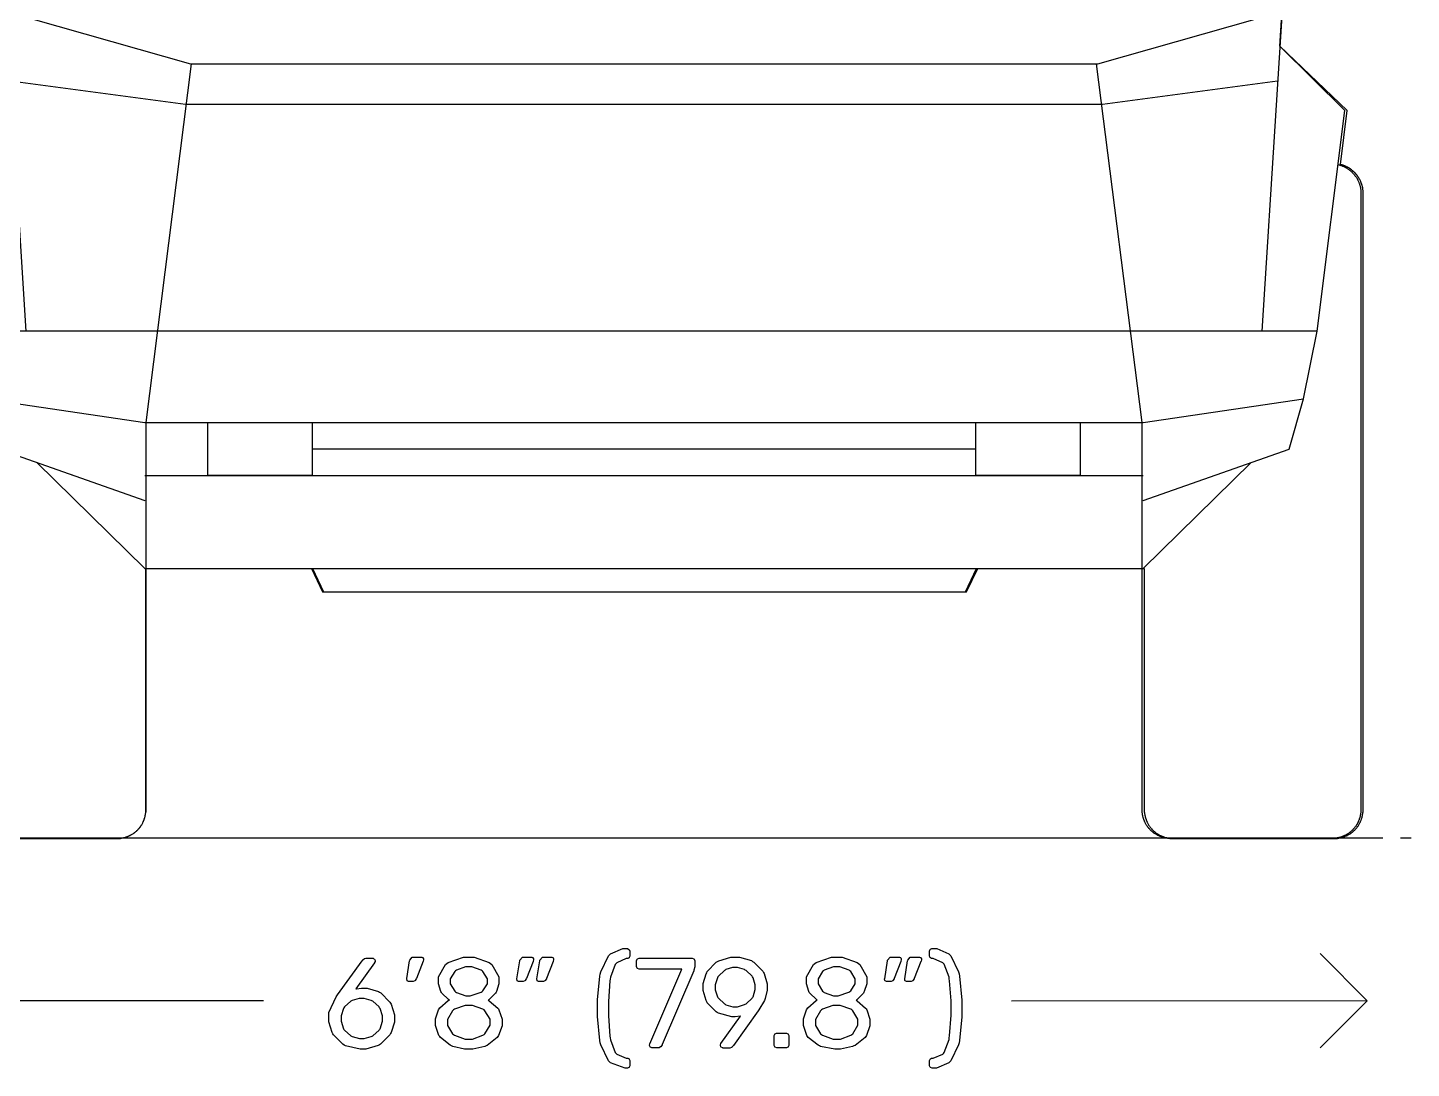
# Model space of a CAD drawing. Header units: millimetres. Extents: x 1207 to 16421, y -1609 to 10563.
# Drawn here: x 11391.6 to 11832.2, y 3157.5 to 3488.8 of the extents above; entities that cross this region are included whole.
import ezdxf

# ---------------------------------------------------------------- set-up
doc = ezdxf.new("R2010")
doc.units = ezdxf.units.MM
doc.layers.add('blueprint import', color=6, linetype='Continuous')

msp = doc.modelspace()

# ---------------------------------------------------------------- linework, layer by layer
at = {"layer": 'blueprint import'}
for points in [[(11391.152, 3392.196), (11382.045, 3536.248), (11439.443, 3659.891), (11455.656, 3659.891), (11453.805, 3654.259), (11721.927, 3654.259), (11720.063, 3659.891), (11736.268, 3659.891), (11793.663, 3536.248), (11784.541, 3392.196)], [(11439.443, 3659.891), (11384.71, 3494.004), (11443.402, 3477.309), (11732.306, 3477.309), (11791, 3494.004), (11736.268, 3659.891)], [(11376.93, 3230.668), (11394.395, 3230.668), (11411.846, 3230.668), (11419.776, 3230.668), (11419.776, 3230.668), (11419.821, 3230.668), (11419.989, 3230.668), (11419.989, 3230.668), (11420.036, 3230.668), (11420.186, 3230.668), (11420.186, 3230.668), (11420.293, 3230.668), (11420.293, 3230.668), (11420.412, 3230.668), (11420.412, 3230.668), (11420.532, 3230.668), (11420.532, 3230.668), (11420.636, 3230.668), (11420.636, 3230.668), (11420.753, 3230.668), (11420.86, 3230.681), (11421.094, 3230.728), (11421.201, 3230.752), (11421.318, 3230.774), (11421.424, 3230.798), (11421.661, 3230.846), (11421.661, 3230.846), (11421.767, 3230.87), (11421.767, 3230.87), (11421.885, 3230.891), (11421.991, 3230.915), (11422.226, 3230.963), (11422.332, 3230.976), (11422.332, 3230.976), (11422.449, 3231), (11422.449, 3231), (11422.449, 3231), (11422.556, 3231.022), (11422.556, 3231.022), (11422.675, 3231.046), (11422.793, 3231.093), (11422.793, 3231.093), (11422.899, 3231.139), (11422.899, 3231.139), (11423.016, 3231.187), (11423.123, 3231.235), (11423.24, 3231.269), (11423.357, 3231.317), (11423.464, 3231.365), (11423.581, 3231.41), (11423.685, 3231.458), (11423.807, 3231.506), (11423.924, 3231.541), (11424.031, 3231.589), (11424.148, 3231.636), (11424.254, 3231.682), (11424.278, 3231.695), (11424.465, 3231.799), (11424.465, 3231.799), (11424.489, 3231.823), (11424.667, 3231.906), (11424.667, 3231.906), (11424.687, 3231.93), (11424.865, 3232.023), (11424.865, 3232.023), (11424.891, 3232.047), (11425.077, 3232.153), (11425.077, 3232.153), (11425.088, 3232.177), (11425.279, 3232.294), (11425.279, 3232.294), (11425.29, 3232.318), (11425.477, 3232.425), (11425.477, 3232.425), (11425.503, 3232.449), (11425.655, 3232.566), (11425.655, 3232.566), (11425.679, 3232.59), (11425.842, 3232.72), (11425.842, 3232.72), (11425.855, 3232.744), (11426.02, 3232.885), (11426.02, 3232.885), (11426.044, 3232.907), (11426.209, 3233.037), (11426.209, 3233.037), (11426.22, 3233.061), (11426.385, 3233.202), (11426.385, 3233.202), (11426.411, 3233.226), (11426.563, 3233.357), (11426.563, 3233.357), (11426.585, 3233.38), (11426.726, 3233.53), (11426.726, 3233.53), (11426.739, 3233.556), (11426.88, 3233.721), (11426.88, 3233.721), (11426.904, 3233.745), (11427.047, 3233.899), (11427.047, 3233.899), (11427.058, 3233.921), (11427.199, 3234.073), (11427.199, 3234.073), (11427.21, 3234.099), (11427.351, 3234.264), (11427.351, 3234.264), (11427.362, 3234.286), (11427.493, 3234.438), (11427.493, 3234.438), (11427.506, 3234.464), (11427.623, 3234.64), (11427.623, 3234.64), (11427.634, 3234.662), (11427.764, 3234.853), (11427.764, 3234.853), (11427.777, 3234.877), (11427.905, 3235.051), (11427.905, 3235.051), (11427.918, 3235.077), (11428.012, 3235.253), (11428.012, 3235.253), (11428.025, 3235.287), (11428.129, 3235.465), (11428.129, 3235.465), (11428.142, 3235.5), (11428.235, 3235.663), (11428.235, 3235.663), (11428.283, 3235.772), (11428.377, 3236.008), (11428.424, 3236.113), (11428.47, 3236.23), (11428.507, 3236.336), (11428.555, 3236.454), (11428.555, 3236.454), (11428.6, 3236.571), (11428.6, 3236.571), (11428.648, 3236.677), (11428.696, 3236.795), (11428.741, 3236.903), (11428.778, 3237.021), (11428.826, 3237.138), (11428.826, 3237.138), (11428.872, 3237.244), (11428.872, 3237.244), (11428.896, 3237.362), (11428.896, 3237.362), (11428.92, 3237.468), (11428.92, 3237.468), (11428.965, 3237.703), (11428.989, 3237.809), (11429.013, 3237.926), (11429.037, 3238.035), (11429.05, 3238.152), (11429.074, 3238.269), (11429.095, 3238.376), (11429.119, 3238.493), (11429.143, 3238.6), (11429.191, 3238.834), (11429.213, 3238.941), (11429.237, 3239.058), (11429.261, 3239.166), (11429.261, 3239.848), (11429.261, 3239.907), (11429.261, 3240.05), (11429.261, 3240.05), (11429.261, 3240.887), (11429.261, 3243.384), (11429.261, 3252.068), (11429.261, 3264.345), (11429.261, 3278.402), (11429.261, 3292.45), (11429.261, 3304.704), (11429.261, 3313.377), (11429.261, 3316.652), (11429.261, 3316.652), (11482.286, 3316.652), (11485.846, 3309.217), (11690.545, 3309.217), (11694.094, 3316.652), (11747.13, 3316.652), (11747.13, 3240.144), (11747.13, 3240.096), (11747.13, 3239.942), (11747.13, 3239.942), (11747.13, 3239.896), (11747.13, 3239.731), (11747.13, 3239.731), (11747.13, 3239.166), (11747.154, 3239.058), (11747.177, 3238.941), (11747.191, 3238.834), (11747.236, 3238.6), (11747.26, 3238.493), (11747.284, 3238.376), (11747.284, 3238.376), (11747.308, 3238.269), (11747.308, 3238.269), (11747.353, 3238.035), (11747.377, 3237.926), (11747.401, 3237.809), (11747.425, 3237.703), (11747.471, 3237.468), (11747.484, 3237.362), (11747.508, 3237.244), (11747.555, 3237.138), (11747.555, 3237.138), (11747.601, 3237.021), (11747.601, 3237.021), (11747.649, 3236.903), (11747.697, 3236.795), (11747.742, 3236.677), (11747.779, 3236.571), (11747.827, 3236.454), (11747.827, 3236.454), (11747.873, 3236.336), (11747.873, 3236.336), (11747.92, 3236.23), (11747.966, 3236.113), (11748.014, 3236.008), (11748.051, 3235.889), (11748.051, 3235.889), (11748.096, 3235.772), (11748.096, 3235.772), (11748.144, 3235.663), (11748.155, 3235.644), (11748.261, 3235.465), (11748.261, 3235.465), (11748.274, 3235.442), (11748.368, 3235.253), (11748.368, 3235.253), (11748.379, 3235.229), (11748.485, 3235.051), (11748.485, 3235.051), (11748.496, 3235.031), (11748.615, 3234.853), (11748.615, 3234.853), (11748.626, 3234.829), (11748.756, 3234.64), (11748.756, 3234.64), (11748.767, 3234.629), (11748.887, 3234.438), (11748.887, 3234.438), (11748.898, 3234.427), (11749.028, 3234.264), (11749.028, 3234.264), (11749.039, 3234.24), (11749.182, 3234.073), (11749.182, 3234.073), (11749.193, 3234.062), (11749.345, 3233.899), (11749.345, 3233.899), (11749.356, 3233.876), (11749.499, 3233.721), (11749.499, 3233.721), (11749.523, 3233.697), (11749.664, 3233.53), (11749.664, 3233.53), (11749.675, 3233.522), (11749.819, 3233.357), (11749.819, 3233.357), (11749.842, 3233.333), (11750.005, 3233.202), (11750.005, 3233.202), (11750.016, 3233.178), (11750.183, 3233.037), (11750.183, 3233.037), (11750.207, 3233.016), (11750.357, 3232.885), (11750.357, 3232.885), (11750.381, 3232.874), (11750.548, 3232.72), (11750.548, 3232.72), (11750.559, 3232.707), (11750.726, 3232.566), (11750.726, 3232.566), (11750.748, 3232.553), (11750.9, 3232.425), (11750.9, 3232.425), (11750.924, 3232.412), (11751.113, 3232.294), (11751.113, 3232.294), (11751.124, 3232.281), (11751.315, 3232.153), (11751.315, 3232.153), (11751.339, 3232.142), (11751.513, 3232.023), (11751.513, 3232.023), (11751.537, 3232.014), (11751.715, 3231.906), (11751.715, 3231.906), (11751.736, 3231.893), (11751.927, 3231.799), (11751.927, 3231.799), (11751.951, 3231.788), (11752.125, 3231.682), (11752.125, 3231.682), (11752.242, 3231.636), (11752.351, 3231.589), (11752.47, 3231.541), (11752.575, 3231.506), (11752.811, 3231.41), (11752.916, 3231.365), (11753.033, 3231.317), (11753.139, 3231.269), (11753.257, 3231.235), (11753.374, 3231.187), (11753.483, 3231.139), (11753.6, 3231.093), (11753.6, 3231.093), (11753.706, 3231.046), (11753.706, 3231.046), (11753.941, 3231), (11754.047, 3230.976), (11754.165, 3230.963), (11754.271, 3230.939), (11754.506, 3230.891), (11754.506, 3230.891), (11754.614, 3230.87), (11754.614, 3230.87), (11754.731, 3230.846), (11754.838, 3230.822), (11755.072, 3230.774), (11755.179, 3230.752), (11755.296, 3230.728), (11755.403, 3230.705), (11755.52, 3230.681), (11755.637, 3230.668), (11756.087, 3230.668), (11756.087, 3230.668), (11756.204, 3230.668), (11756.204, 3230.668), (11756.31, 3230.668), (11756.358, 3230.668), (11756.521, 3230.668), (11756.521, 3230.668), (11758.515, 3230.668), (11764.499, 3230.668), (11781.974, 3230.668), (11799.425, 3230.668), (11807.355, 3230.668), (11807.355, 3230.668), (11807.405, 3230.668), (11807.555, 3230.668), (11807.555, 3230.668), (11807.602, 3230.668), (11807.757, 3230.668), (11807.757, 3230.668), (11807.874, 3230.668), (11807.874, 3230.668), (11807.991, 3230.668), (11807.991, 3230.668), (11808.321, 3230.668), (11808.439, 3230.681), (11808.556, 3230.705), (11808.556, 3230.705), (11808.665, 3230.728), (11808.665, 3230.728), (11808.782, 3230.752), (11808.888, 3230.774), (11809.123, 3230.822), (11809.229, 3230.846), (11809.347, 3230.87), (11809.347, 3230.87), (11809.453, 3230.891), (11809.453, 3230.891), (11809.688, 3230.939), (11809.796, 3230.963), (11809.913, 3230.976), (11810.02, 3231), (11810.254, 3231.046), (11810.361, 3231.093), (11810.361, 3231.093), (11810.478, 3231.139), (11810.478, 3231.139), (11810.585, 3231.187), (11810.702, 3231.235), (11810.819, 3231.269), (11810.928, 3231.317), (11811.045, 3231.365), (11811.151, 3231.41), (11811.386, 3231.506), (11811.492, 3231.541), (11811.61, 3231.589), (11811.714, 3231.636), (11811.714, 3231.636), (11811.833, 3231.682), (11811.833, 3231.682), (11811.857, 3231.695), (11812.035, 3231.799), (11812.035, 3231.799), (11812.059, 3231.823), (11812.233, 3231.906), (11812.233, 3231.906), (11812.257, 3231.93), (11812.444, 3232.023), (11812.444, 3232.023), (11812.457, 3232.047), (11812.648, 3232.153), (11812.648, 3232.153), (11812.672, 3232.177), (11812.845, 3232.294), (11812.845, 3232.294), (11812.869, 3232.318), (11813.061, 3232.425), (11813.061, 3232.425), (11813.069, 3232.449), (11813.234, 3232.566), (11813.234, 3232.566), (11813.258, 3232.59), (11813.412, 3232.72), (11813.412, 3232.72), (11813.436, 3232.744), (11813.599, 3232.885), (11813.599, 3232.885), (11813.612, 3232.907), (11813.777, 3233.037), (11813.777, 3233.037), (11813.801, 3233.061), (11813.953, 3233.202), (11813.953, 3233.202), (11813.977, 3233.226), (11814.142, 3233.357), (11814.142, 3233.357), (11814.155, 3233.38), (11814.296, 3233.53), (11814.296, 3233.53), (11814.32, 3233.556), (11814.459, 3233.721), (11814.459, 3233.721), (11814.472, 3233.745), (11814.613, 3233.899), (11814.613, 3233.899), (11814.626, 3233.921), (11814.779, 3234.073), (11814.779, 3234.073), (11814.792, 3234.099), (11814.933, 3234.264), (11814.933, 3234.264), (11814.946, 3234.286), (11815.063, 3234.438), (11815.063, 3234.438), (11815.076, 3234.464), (11815.204, 3234.64), (11815.204, 3234.64), (11815.213, 3234.662), (11815.343, 3234.853), (11815.343, 3234.853), (11815.356, 3234.877), (11815.474, 3235.051), (11815.474, 3235.051), (11815.484, 3235.077), (11815.591, 3235.253), (11815.591, 3235.253), (11815.604, 3235.287), (11815.699, 3235.465), (11815.699, 3235.465), (11815.708, 3235.5), (11815.817, 3235.663), (11815.817, 3235.663), (11815.862, 3235.772), (11815.91, 3235.889), (11815.947, 3236.008), (11815.993, 3236.113), (11816.04, 3236.23), (11816.086, 3236.336), (11816.182, 3236.571), (11816.216, 3236.677), (11816.264, 3236.795), (11816.312, 3236.903), (11816.405, 3237.138), (11816.405, 3237.138), (11816.453, 3237.244), (11816.453, 3237.244), (11816.475, 3237.362), (11816.488, 3237.468), (11816.488, 3237.468), (11816.512, 3237.585), (11816.512, 3237.585), (11816.536, 3237.703), (11816.559, 3237.809), (11816.583, 3237.926), (11816.605, 3238.035), (11816.653, 3238.269), (11816.677, 3238.376), (11816.677, 3238.376), (11816.701, 3238.493), (11816.701, 3238.493), (11816.722, 3238.6), (11816.746, 3238.717), (11816.759, 3238.834), (11816.783, 3238.941), (11816.807, 3239.058), (11816.831, 3239.166), (11816.831, 3239.848), (11816.831, 3239.907), (11816.831, 3240.05), (11816.831, 3240.05), (11816.831, 3242.17), (11816.831, 3248.521), (11816.831, 3270.755), (11816.831, 3302.182), (11816.831, 3338.206), (11816.831, 3374.214), (11816.831, 3405.616), (11816.831, 3427.83), (11816.831, 3436.255), (11816.831, 3436.255), (11816.831, 3436.301), (11816.831, 3436.431), (11816.831, 3436.431), (11816.831, 3436.479), (11816.831, 3436.609), (11816.831, 3436.609), (11816.831, 3436.655), (11816.831, 3436.796), (11816.831, 3436.796), (11816.831, 3436.844), (11816.807, 3436.974), (11816.807, 3436.974), (11816.807, 3437.02), (11816.783, 3437.148), (11816.783, 3437.148), (11816.783, 3437.198), (11816.759, 3437.339), (11816.759, 3437.339), (11816.746, 3437.363), (11816.746, 3437.517), (11816.746, 3437.517), (11816.733, 3437.539), (11816.722, 3437.691), (11816.722, 3437.691), (11816.714, 3437.717), (11816.701, 3437.882), (11816.701, 3437.882), (11816.69, 3437.904), (11816.653, 3438.056), (11816.653, 3438.056), (11816.64, 3438.082), (11816.605, 3438.247), (11816.605, 3438.247), (11816.592, 3438.271), (11816.559, 3438.423), (11816.559, 3438.423), (11816.546, 3438.447), (11816.512, 3438.599), (11816.512, 3438.599), (11816.499, 3438.625), (11816.475, 3438.788), (11816.475, 3438.788), (11816.462, 3438.811), (11816.405, 3438.966), (11816.405, 3438.966), (11816.392, 3438.99), (11816.336, 3439.142), (11816.336, 3439.142), (11816.325, 3439.163), (11816.264, 3439.331), (11816.264, 3439.331), (11816.251, 3439.354), (11816.195, 3439.506), (11816.195, 3439.506), (11816.182, 3439.533), (11816.134, 3439.682), (11816.134, 3439.682), (11816.123, 3439.706), (11816.064, 3439.873), (11816.064, 3439.873), (11816.053, 3439.897), (11815.969, 3440.047), (11815.969, 3440.047), (11815.958, 3440.071), (11815.886, 3440.238), (11815.886, 3440.238), (11815.875, 3440.262), (11815.793, 3440.412), (11815.793, 3440.412), (11815.782, 3440.436), (11815.699, 3440.59), (11815.699, 3440.59), (11815.689, 3440.614), (11815.615, 3440.781), (11815.615, 3440.781), (11815.604, 3440.801), (11815.497, 3440.955), (11815.497, 3440.955), (11815.484, 3440.979), (11815.38, 3441.109), (11815.38, 3441.109), (11815.367, 3441.133), (11815.274, 3441.274), (11815.274, 3441.274), (11815.263, 3441.296), (11815.156, 3441.426), (11815.156, 3441.426), (11815.133, 3441.45), (11815.05, 3441.591), (11815.05, 3441.591), (11815.026, 3441.615), (11814.933, 3441.746), (11814.933, 3441.746), (11814.909, 3441.77), (11814.815, 3441.911), (11814.815, 3441.911), (11814.792, 3441.932), (11814.685, 3442.063), (11814.685, 3442.063), (11814.661, 3442.087), (11814.544, 3442.217), (11814.544, 3442.217), (11814.52, 3442.241), (11814.414, 3442.382), (11814.414, 3442.382), (11814.39, 3442.406), (11814.272, 3442.536), (11814.272, 3442.536), (11814.249, 3442.558), (11814.142, 3442.675), (11814.142, 3442.675), (11814.118, 3442.699), (11814.001, 3442.806), (11814.001, 3442.806), (11813.977, 3442.829), (11813.871, 3442.947), (11813.871, 3442.947), (11813.847, 3442.971), (11813.706, 3443.077), (11813.706, 3443.077), (11813.684, 3443.101), (11813.556, 3443.218), (11813.556, 3443.218), (11813.53, 3443.242), (11813.388, 3443.349), (11813.388, 3443.349), (11813.365, 3443.372), (11813.234, 3443.49), (11813.234, 3443.49), (11813.21, 3443.514), (11813.082, 3443.607), (11813.082, 3443.607), (11813.061, 3443.631), (11812.917, 3443.713), (11812.917, 3443.713), (11812.893, 3443.737), (11812.765, 3443.831), (11812.765, 3443.831), (11812.741, 3443.842), (11812.598, 3443.935), (11812.598, 3443.935), (11812.574, 3443.948), (11812.444, 3444.057), (11812.444, 3444.057), (11812.424, 3444.065), (11812.281, 3444.174), (11812.281, 3444.174), (11812.257, 3444.183), (11812.103, 3444.256), (11812.103, 3444.256), (11812.079, 3444.267), (11811.929, 3444.35), (11811.929, 3444.35), (11811.905, 3444.361), (11811.738, 3444.443), (11811.738, 3444.443), (11811.714, 3444.454), (11811.56, 3444.528), (11811.56, 3444.528), (11811.54, 3444.539), (11811.386, 3444.621), (11811.386, 3444.621), (11811.362, 3444.632), (11811.195, 3444.715), (11811.195, 3444.715), (11811.175, 3444.726), (11811.021, 3444.773), (11811.021, 3444.773), (11810.997, 3444.786), (11810.83, 3444.843), (11810.83, 3444.843), (11810.806, 3444.856), (11810.656, 3444.917), (11810.656, 3444.917), (11810.632, 3444.928), (11810.478, 3444.986), (11810.478, 3444.986), (11810.454, 3444.997), (11810.291, 3445.045), (11810.291, 3445.045), (11810.267, 3445.058), (11810.113, 3445.114), (11810.113, 3445.114), (11810.089, 3445.127), (11809.935, 3445.164), (11809.935, 3445.164), (11809.913, 3445.175), (11809.748, 3445.21), (11809.748, 3445.21), (11809.724, 3445.221), (11809.57, 3445.258), (11809.57, 3445.258), (11811.738, 3462.472), (11790.294, 3482.988), (11790.294, 3482.988), (11793.663, 3536.224)], [(11802.171, 3392.196), (11811.045, 3462.448), (11790.294, 3482.988)], [(11376.954, 3230.668), (11394.416, 3230.668), (11411.868, 3230.668), (11419.798, 3230.668), (11419.798, 3230.668), (11419.845, 3230.668), (11419.999, 3230.668), (11419.999, 3230.668), (11420.045, 3230.668), (11420.21, 3230.668), (11420.21, 3230.668), (11420.317, 3230.668), (11420.317, 3230.668), (11420.434, 3230.668), (11420.434, 3230.668), (11420.551, 3230.668), (11420.551, 3230.668), (11420.66, 3230.668), (11420.66, 3230.668), (11420.779, 3230.668), (11420.883, 3230.681), (11421.118, 3230.728), (11421.224, 3230.752), (11421.342, 3230.774), (11421.448, 3230.798), (11421.683, 3230.846), (11421.683, 3230.846), (11421.791, 3230.87), (11421.791, 3230.87), (11421.909, 3230.891), (11422.015, 3230.915), (11422.25, 3230.963), (11422.356, 3230.976), (11422.356, 3230.976), (11422.473, 3231), (11422.473, 3231), (11422.473, 3231), (11422.58, 3231.022), (11422.58, 3231.022), (11422.697, 3231.046), (11422.814, 3231.093), (11422.814, 3231.093), (11422.923, 3231.139), (11422.923, 3231.139), (11423.04, 3231.187), (11423.147, 3231.235), (11423.264, 3231.269), (11423.381, 3231.317), (11423.488, 3231.365), (11423.605, 3231.41), (11423.711, 3231.458), (11423.829, 3231.506), (11423.946, 3231.541), (11424.054, 3231.589), (11424.172, 3231.636), (11424.278, 3231.682), (11424.302, 3231.695), (11424.489, 3231.799), (11424.489, 3231.799), (11424.513, 3231.823), (11424.687, 3231.906), (11424.687, 3231.906), (11424.713, 3231.93), (11424.891, 3232.023), (11424.891, 3232.023), (11424.915, 3232.047), (11425.088, 3232.153), (11425.088, 3232.153), (11425.112, 3232.177), (11425.303, 3232.294), (11425.303, 3232.294), (11425.314, 3232.318), (11425.503, 3232.425), (11425.503, 3232.425), (11425.527, 3232.449), (11425.679, 3232.566), (11425.679, 3232.566), (11425.701, 3232.59), (11425.868, 3232.72), (11425.868, 3232.72), (11425.879, 3232.744), (11426.044, 3232.885), (11426.044, 3232.885), (11426.07, 3232.907), (11426.22, 3233.037), (11426.22, 3233.037), (11426.244, 3233.061), (11426.411, 3233.202), (11426.411, 3233.202), (11426.422, 3233.226), (11426.585, 3233.357), (11426.585, 3233.357), (11426.609, 3233.38), (11426.752, 3233.53), (11426.752, 3233.53), (11426.763, 3233.556), (11426.904, 3233.721), (11426.904, 3233.721), (11426.928, 3233.745), (11427.058, 3233.899), (11427.058, 3233.899), (11427.071, 3233.921), (11427.221, 3234.073), (11427.221, 3234.073), (11427.234, 3234.099), (11427.375, 3234.264), (11427.375, 3234.264), (11427.388, 3234.286), (11427.517, 3234.438), (11427.517, 3234.438), (11427.53, 3234.464), (11427.647, 3234.64), (11427.647, 3234.64), (11427.66, 3234.662), (11427.788, 3234.853), (11427.788, 3234.853), (11427.801, 3234.877), (11427.918, 3235.051), (11427.918, 3235.051), (11427.931, 3235.077), (11428.036, 3235.253), (11428.036, 3235.253), (11428.049, 3235.287), (11428.153, 3235.465), (11428.153, 3235.465), (11428.153, 3235.5), (11428.259, 3235.663), (11428.259, 3235.663), (11428.307, 3235.772), (11428.4, 3236.008), (11428.448, 3236.113), (11428.483, 3236.23), (11428.531, 3236.336), (11428.579, 3236.454), (11428.579, 3236.454), (11428.624, 3236.571), (11428.624, 3236.571), (11428.672, 3236.677), (11428.718, 3236.795), (11428.755, 3236.903), (11428.848, 3237.138), (11428.848, 3237.138), (11428.896, 3237.244), (11428.896, 3237.244), (11428.92, 3237.362), (11428.92, 3237.362), (11428.943, 3237.468), (11428.943, 3237.468), (11428.989, 3237.703), (11429.013, 3237.809), (11429.037, 3237.926), (11429.05, 3238.035), (11429.095, 3238.269), (11429.119, 3238.376), (11429.143, 3238.493), (11429.167, 3238.6), (11429.213, 3238.834), (11429.237, 3238.941), (11429.261, 3239.058), (11429.284, 3239.166), (11429.284, 3239.848), (11429.284, 3239.907), (11429.284, 3240.05), (11429.284, 3240.05), (11429.284, 3241.121), (11429.284, 3244.316), (11429.284, 3255.449), (11429.284, 3271.194), (11429.284, 3289.22), (11429.284, 3307.239), (11429.284, 3322.957), (11429.284, 3334.079), (11429.284, 3338.286), (11429.284, 3338.286), (11429.284, 3363.15), (11443.756, 3477.333)], [(11808.864, 3445.234), (11808.888, 3445.234), (11809.051, 3445.188), (11809.051, 3445.188), (11809.062, 3445.188), (11809.229, 3445.14), (11809.229, 3445.14), (11809.253, 3445.14), (11809.407, 3445.09), (11809.407, 3445.09), (11809.429, 3445.09), (11809.594, 3445.034), (11809.594, 3445.034), (11809.618, 3445.034), (11809.772, 3444.962), (11809.772, 3444.962), (11809.796, 3444.962), (11809.959, 3444.893), (11809.959, 3444.893), (11809.972, 3444.893), (11810.137, 3444.819), (11810.137, 3444.819), (11810.161, 3444.81), (11810.311, 3444.762), (11810.311, 3444.762), (11810.337, 3444.749), (11810.502, 3444.691), (11810.502, 3444.691), (11810.515, 3444.68), (11810.68, 3444.597), (11810.68, 3444.597), (11810.702, 3444.584), (11810.854, 3444.504), (11810.854, 3444.504), (11810.88, 3444.504), (11811.045, 3444.421), (11811.045, 3444.421), (11811.058, 3444.408), (11811.221, 3444.326), (11811.221, 3444.326), (11811.245, 3444.313), (11811.399, 3444.233), (11811.399, 3444.233), (11811.423, 3444.233), (11811.586, 3444.15), (11811.586, 3444.15), (11811.597, 3444.137), (11811.738, 3444.033), (11811.738, 3444.033), (11811.764, 3444.02), (11811.905, 3443.915), (11811.905, 3443.915), (11811.916, 3443.915), (11812.059, 3443.807), (11812.059, 3443.807), (11812.079, 3443.796), (11812.222, 3443.69), (11812.222, 3443.69), (11812.233, 3443.679), (11812.376, 3443.583), (11812.376, 3443.583), (11812.4, 3443.57), (11812.528, 3443.466), (11812.528, 3443.466), (11812.541, 3443.453), (11812.691, 3443.336), (11812.691, 3443.336), (11812.704, 3443.323), (11812.845, 3443.194), (11812.845, 3443.194), (11812.859, 3443.181), (11813.013, 3443.064), (11813.013, 3443.064), (11813.024, 3443.051), (11813.165, 3442.925), (11813.165, 3442.925), (11813.178, 3442.914), (11813.308, 3442.784), (11813.308, 3442.784), (11813.319, 3442.771), (11813.436, 3442.654), (11813.436, 3442.654), (11813.447, 3442.643), (11813.575, 3442.512), (11813.575, 3442.512), (11813.588, 3442.499), (11813.706, 3442.358), (11813.706, 3442.358), (11813.719, 3442.345), (11813.847, 3442.204), (11813.847, 3442.204), (11813.86, 3442.193), (11813.977, 3442.041), (11813.977, 3442.041), (11813.99, 3442.03), (11814.118, 3441.887), (11814.118, 3441.887), (11814.131, 3441.876), (11814.225, 3441.722), (11814.225, 3441.722), (11814.236, 3441.709), (11814.342, 3441.568), (11814.342, 3441.568), (11814.355, 3441.544), (11814.459, 3441.405), (11814.459, 3441.405), (11814.472, 3441.394), (11814.568, 3441.25), (11814.568, 3441.25), (11814.577, 3441.227), (11814.685, 3441.085), (11814.685, 3441.085), (11814.698, 3441.072), (11814.792, 3440.931), (11814.792, 3440.931), (11814.805, 3440.91), (11814.909, 3440.755), (11814.909, 3440.755), (11814.922, 3440.731), (11815.002, 3440.566), (11815.002, 3440.566), (11815.015, 3440.553), (11815.085, 3440.39), (11815.085, 3440.39), (11815.096, 3440.367), (11815.18, 3440.214), (11815.18, 3440.214), (11815.193, 3440.188), (11815.274, 3440.026), (11815.274, 3440.026), (11815.287, 3440.015), (11815.356, 3439.847), (11815.356, 3439.847), (11815.367, 3439.824), (11815.428, 3439.672), (11815.428, 3439.672), (11815.441, 3439.65), (11815.497, 3439.483), (11815.497, 3439.483), (11815.51, 3439.459), (11815.569, 3439.304), (11815.569, 3439.304), (11815.569, 3439.281), (11815.628, 3439.118), (11815.628, 3439.118), (11815.628, 3439.107), (11815.699, 3438.94), (11815.699, 3438.94), (11815.699, 3438.916), (11815.769, 3438.766), (11815.769, 3438.766), (11815.769, 3438.742), (11815.817, 3438.575), (11815.817, 3438.575), (11815.817, 3438.564), (11815.862, 3438.401), (11815.862, 3438.401), (11815.862, 3438.377), (11815.91, 3438.223), (11815.91, 3438.223), (11815.91, 3438.199), (11815.947, 3438.032), (11815.947, 3438.032), (11815.947, 3438.023), (11815.993, 3437.858), (11815.993, 3437.858), (11815.993, 3437.834), (11816.016, 3437.68), (11816.016, 3437.68), (11816.016, 3437.656), (11816.04, 3437.493), (11816.04, 3437.493), (11816.04, 3437.48), (11816.064, 3437.315), (11816.064, 3437.315), (11816.064, 3437.269), (11816.086, 3437.128), (11816.086, 3437.128), (11816.086, 3437.091), (11816.11, 3436.95), (11816.11, 3436.95), (11816.11, 3436.913), (11816.134, 3436.772), (11816.134, 3436.772), (11816.134, 3436.726), (11816.134, 3436.585), (11816.134, 3436.585), (11816.134, 3436.548), (11816.134, 3436.407), (11816.134, 3436.407), (11816.134, 3436.372), (11816.134, 3436.231), (11816.134, 3436.231), (11816.134, 3240.144), (11816.134, 3240.096), (11816.134, 3239.942), (11816.134, 3239.942), (11816.134, 3239.896), (11816.134, 3239.731), (11816.134, 3239.731), (11816.134, 3239.166), (11816.11, 3239.058), (11816.086, 3238.941), (11816.064, 3238.834), (11816.016, 3238.6), (11815.993, 3238.493), (11815.969, 3238.376), (11815.947, 3238.269), (11815.923, 3238.152), (11815.91, 3238.035), (11815.886, 3237.926), (11815.862, 3237.809), (11815.838, 3237.703), (11815.793, 3237.468), (11815.769, 3237.362), (11815.745, 3237.244), (11815.699, 3237.138), (11815.652, 3237.021), (11815.615, 3236.903), (11815.569, 3236.795), (11815.521, 3236.677), (11815.474, 3236.571), (11815.38, 3236.336), (11815.343, 3236.23), (11815.298, 3236.113), (11815.25, 3236.008), (11815.204, 3235.889), (11815.204, 3235.889), (11815.156, 3235.772), (11815.156, 3235.772), (11815.109, 3235.663), (11815.096, 3235.644), (11815.002, 3235.465), (11815.002, 3235.465), (11814.978, 3235.442), (11814.885, 3235.253), (11814.885, 3235.253), (11814.861, 3235.229), (11814.779, 3235.051), (11814.779, 3235.051), (11814.755, 3235.031), (11814.637, 3234.853), (11814.637, 3234.853), (11814.613, 3234.829), (11814.496, 3234.64), (11814.496, 3234.64), (11814.472, 3234.629), (11814.366, 3234.438), (11814.366, 3234.438), (11814.342, 3234.427), (11814.225, 3234.264), (11814.225, 3234.264), (11814.201, 3234.24), (11814.073, 3234.073), (11814.073, 3234.073), (11814.049, 3234.062), (11813.921, 3233.899), (11813.921, 3233.899), (11813.897, 3233.876), (11813.753, 3233.721), (11813.753, 3233.721), (11813.729, 3233.697), (11813.599, 3233.53), (11813.599, 3233.53), (11813.575, 3233.522), (11813.436, 3233.357), (11813.436, 3233.357), (11813.412, 3233.333), (11813.258, 3233.202), (11813.258, 3233.202), (11813.234, 3233.178), (11813.082, 3233.037), (11813.082, 3233.037), (11813.061, 3233.016), (11812.893, 3232.885), (11812.893, 3232.885), (11812.869, 3232.874), (11812.715, 3232.72), (11812.715, 3232.72), (11812.691, 3232.707), (11812.528, 3232.566), (11812.528, 3232.566), (11812.504, 3232.553), (11812.35, 3232.425), (11812.35, 3232.425), (11812.326, 3232.412), (11812.153, 3232.294), (11812.153, 3232.294), (11812.129, 3232.281), (11811.951, 3232.153), (11811.951, 3232.153), (11811.929, 3232.142), (11811.738, 3232.023), (11811.738, 3232.023), (11811.714, 3232.014), (11811.54, 3231.906), (11811.54, 3231.906), (11811.503, 3231.893), (11811.338, 3231.799), (11811.338, 3231.799), (11811.303, 3231.788), (11811.128, 3231.682), (11811.128, 3231.682), (11811.021, 3231.636), (11810.904, 3231.589), (11810.797, 3231.541), (11810.68, 3231.506), (11810.558, 3231.458), (11810.454, 3231.41), (11810.337, 3231.365), (11810.23, 3231.317), (11810.113, 3231.269), (11809.996, 3231.235), (11809.89, 3231.187), (11809.772, 3231.139), (11809.666, 3231.093), (11809.666, 3231.093), (11809.549, 3231.046), (11809.549, 3231.046), (11809.429, 3231.022), (11809.323, 3231), (11809.205, 3230.976), (11809.099, 3230.963), (11809.099, 3230.963), (11808.982, 3230.939), (11808.982, 3230.939), (11808.864, 3230.915), (11808.758, 3230.891), (11808.641, 3230.87), (11808.534, 3230.846), (11808.297, 3230.798), (11808.191, 3230.774), (11808.074, 3230.752), (11807.967, 3230.728), (11807.733, 3230.681), (11807.626, 3230.668), (11806.942, 3230.668), (11806.886, 3230.668), (11806.742, 3230.668), (11806.742, 3230.668), (11804.74, 3230.668), (11798.741, 3230.668), (11781.277, 3230.668), (11763.827, 3230.668), (11755.909, 3230.668), (11755.909, 3230.668), (11755.852, 3230.668), (11755.698, 3230.668), (11755.698, 3230.668), (11755.637, 3230.668), (11755.498, 3230.668), (11755.498, 3230.668), (11755.39, 3230.668), (11755.39, 3230.668), (11755.272, 3230.668), (11755.272, 3230.668), (11755.155, 3230.668), (11755.155, 3230.668), (11755.049, 3230.668), (11755.049, 3230.668), (11754.931, 3230.668), (11754.825, 3230.681), (11754.59, 3230.728), (11754.484, 3230.752), (11754.367, 3230.774), (11754.258, 3230.798), (11754.023, 3230.846), (11753.917, 3230.87), (11753.8, 3230.891), (11753.693, 3230.915), (11753.459, 3230.963), (11753.354, 3230.976), (11753.235, 3231), (11753.235, 3231), (11753.126, 3231.022), (11753.126, 3231.022), (11753.009, 3231.046), (11752.892, 3231.093), (11752.892, 3231.093), (11752.785, 3231.139), (11752.785, 3231.139), (11752.668, 3231.187), (11752.564, 3231.235), (11752.444, 3231.269), (11752.327, 3231.317), (11752.223, 3231.365), (11752.106, 3231.41), (11751.997, 3231.458), (11751.878, 3231.506), (11751.76, 3231.541), (11751.656, 3231.589), (11751.537, 3231.636), (11751.432, 3231.682), (11751.395, 3231.695), (11751.222, 3231.799), (11751.222, 3231.799), (11751.185, 3231.823), (11751.017, 3231.906), (11751.017, 3231.906), (11750.994, 3231.93), (11750.82, 3232.023), (11750.82, 3232.023), (11750.796, 3232.047), (11750.605, 3232.153), (11750.605, 3232.153), (11750.583, 3232.177), (11750.407, 3232.294), (11750.407, 3232.294), (11750.381, 3232.318), (11750.207, 3232.425), (11750.207, 3232.425), (11750.183, 3232.449), (11750.016, 3232.566), (11750.016, 3232.566), (11749.992, 3232.59), (11749.842, 3232.72), (11749.842, 3232.72), (11749.819, 3232.744), (11749.664, 3232.885), (11749.664, 3232.885), (11749.64, 3232.907), (11749.473, 3233.037), (11749.473, 3233.037), (11749.454, 3233.061), (11749.299, 3233.202), (11749.299, 3233.202), (11749.276, 3233.226), (11749.121, 3233.357), (11749.121, 3233.357), (11749.097, 3233.38), (11748.958, 3233.53), (11748.958, 3233.53), (11748.935, 3233.556), (11748.804, 3233.721), (11748.804, 3233.721), (11748.78, 3233.745), (11748.639, 3233.899), (11748.639, 3233.899), (11748.615, 3233.921), (11748.485, 3234.073), (11748.485, 3234.073), (11748.463, 3234.099), (11748.322, 3234.264), (11748.322, 3234.264), (11748.298, 3234.286), (11748.192, 3234.438), (11748.192, 3234.438), (11748.168, 3234.464), (11748.051, 3234.64), (11748.051, 3234.64), (11748.027, 3234.662), (11747.92, 3234.853), (11747.92, 3234.853), (11747.896, 3234.877), (11747.779, 3235.051), (11747.779, 3235.051), (11747.755, 3235.077), (11747.673, 3235.253), (11747.673, 3235.253), (11747.649, 3235.287), (11747.555, 3235.465), (11747.555, 3235.465), (11747.545, 3235.5), (11747.449, 3235.663), (11747.449, 3235.663), (11747.401, 3235.772), (11747.308, 3236.008), (11747.26, 3236.113), (11747.212, 3236.23), (11747.177, 3236.336), (11747.13, 3236.454), (11747.13, 3236.454), (11747.082, 3236.571), (11747.082, 3236.571), (11747.036, 3236.677), (11746.989, 3236.795), (11746.943, 3236.903), (11746.906, 3237.021), (11746.858, 3237.138), (11746.858, 3237.138), (11746.813, 3237.244), (11746.813, 3237.244), (11746.789, 3237.362), (11746.765, 3237.468), (11746.717, 3237.703), (11746.695, 3237.809), (11746.671, 3237.926), (11746.648, 3238.035), (11746.624, 3238.152), (11746.611, 3238.269), (11746.587, 3238.376), (11746.567, 3238.493), (11746.541, 3238.6), (11746.493, 3238.834), (11746.469, 3238.941), (11746.448, 3239.058), (11746.424, 3239.166), (11746.424, 3239.284), (11746.424, 3239.284), (11746.424, 3239.401), (11746.424, 3239.401), (11746.424, 3239.848), (11746.424, 3239.907), (11746.424, 3240.05), (11746.424, 3240.05), (11746.424, 3241.121), (11746.424, 3244.316), (11746.424, 3255.449), (11746.424, 3271.194), (11746.424, 3289.22), (11746.424, 3307.239), (11746.424, 3322.957), (11746.424, 3334.079), (11746.424, 3338.286), (11746.424, 3338.286), (11746.424, 3363.15), (11731.941, 3477.333)], [(11386.109, 3471.911), (11441.905, 3464.464), (11733.803, 3464.464), (11789.597, 3471.911)], [(11746.789, 3338.262), (11793.322, 3354.643), (11797.868, 3370.702), (11802.171, 3392.196), (11373.56, 3392.196), (11377.838, 3370.702), (11382.375, 3354.643), (11428.92, 3338.262)], [(11377.838, 3370.702), (11428.92, 3363.124), (11746.789, 3363.124), (11797.868, 3370.702)], [(11482.216, 3354.713), (11693.505, 3354.713)], [(11394.534, 3350.364), (11428.92, 3316.652), (11746.789, 3316.652), (11781.196, 3350.364)], [(11428.92, 3346.275), (11746.789, 3346.275)], [(11481.969, 3316.652), (11485.505, 3309.193), (11690.206, 3309.193), (11693.753, 3316.652)], [(11358.241, 3230.846), (11823.123, 3230.846)], [(11828.779, 3230.846), (11832.173, 3230.846)], [(11803.148, 3194.036), (11818.149, 3179.035), (11803.148, 3164.033)], [(11466.672, 3179.035), (11359.032, 3179.035)], [(11818.149, 3179.035), (11704.91, 3178.904)]]:
    msp.add_lwpolyline(points, dxfattribs=at)
for points in [[(11448.986, 3363.124), (11482.203, 3363.124), (11482.203, 3346.275), (11448.986, 3346.275), (11448.986, 3363.124)], [(11693.505, 3363.124), (11726.72, 3363.124), (11726.72, 3346.275), (11693.505, 3346.275), (11693.505, 3363.124)], [(11576.86, 3159.533), (11576.508, 3159.863), (11574.056, 3164.976), (11573.913, 3165.658), (11573.761, 3166.355), (11573.005, 3174.063), (11573.005, 3176.617), (11573.005, 3179.354), (11573.761, 3186.858), (11573.913, 3187.54), (11574.056, 3188.237), (11576.519, 3193.326), (11576.86, 3193.645), (11577.201, 3193.975), (11581.115, 3195.613), (11582.424, 3195.613), (11582.585, 3195.613), (11583.056, 3195.389), (11583.104, 3195.341), (11583.141, 3195.309), (11583.376, 3194.835), (11583.376, 3194.672), (11583.376, 3193.339), (11583.376, 3193.185), (11583.165, 3192.75), (11583.13, 3192.703), (11583.08, 3192.657), (11582.691, 3192.431), (11582.561, 3192.431), (11582.177, 3192.431), (11579.147, 3191.124), (11578.934, 3190.865), (11578.71, 3190.617), (11577.153, 3186.506), (11577.06, 3185.939), (11576.953, 3185.374), (11576.495, 3178.798), (11576.495, 3176.593), (11576.495, 3174.25), (11576.953, 3167.771), (11577.06, 3167.204), (11577.153, 3166.639), (11578.71, 3162.524), (11578.934, 3162.265), (11579.147, 3162.018), (11582.177, 3160.723), (11582.561, 3160.712), (11582.705, 3160.712), (11583.08, 3160.489), (11583.13, 3160.441), (11583.165, 3160.404), (11583.376, 3159.956), (11583.376, 3159.804), (11583.376, 3158.473), (11583.376, 3158.308), (11583.141, 3157.837), (11583.104, 3157.789), (11583.056, 3157.752), (11582.574, 3157.517), (11582.424, 3157.517), (11581.831, 3157.528), (11577.19, 3159.216), (11576.86, 3159.533)], [(11679.034, 3157.813), (11678.986, 3157.861), (11678.751, 3158.343), (11678.751, 3158.495), (11678.751, 3159.828), (11678.751, 3159.993), (11678.962, 3160.417), (11679.01, 3160.465), (11679.047, 3160.51), (11679.435, 3160.736), (11679.576, 3160.736), (11679.954, 3160.747), (11682.947, 3162.042), (11683.171, 3162.289), (11683.382, 3162.548), (11684.974, 3166.685), (11685.067, 3167.252), (11685.16, 3167.828), (11685.632, 3174.428), (11685.632, 3176.617), (11685.632, 3178.965), (11685.16, 3185.396), (11685.067, 3185.963), (11684.974, 3186.528), (11683.382, 3190.641), (11683.171, 3190.889), (11682.947, 3191.15), (11679.954, 3192.455), (11679.576, 3192.455), (11679.435, 3192.455), (11679.047, 3192.679), (11679.01, 3192.726), (11678.962, 3192.774), (11678.751, 3193.209), (11678.751, 3193.35), (11678.751, 3194.692), (11678.751, 3194.87), (11678.986, 3195.328), (11679.034, 3195.365), (11679.07, 3195.413), (11679.505, 3195.637), (11679.659, 3195.637), (11681.049, 3195.637), (11684.878, 3193.999), (11685.234, 3193.671), (11685.575, 3193.35), (11688.012, 3188.261), (11688.166, 3187.566), (11688.308, 3186.884), (11689.074, 3179.213), (11689.074, 3176.641), (11689.074, 3173.909), (11688.318, 3166.379), (11688.166, 3165.684), (11688.012, 3165.002), (11685.562, 3159.885), (11685.234, 3159.557), (11684.878, 3159.24), (11680.956, 3157.589), (11679.659, 3157.589), (11679.587, 3157.578), (11679.07, 3157.776), (11679.034, 3157.813)], [(11492.361, 3164.941), (11491.96, 3165.165), (11488.932, 3168.147), (11488.732, 3168.512), (11488.521, 3168.89), (11487.496, 3172.282), (11487.496, 3173.403), (11487.496, 3175.275), (11489.827, 3180.234), (11490.298, 3180.896), (11498.078, 3191.725), (11498.078, 3191.736), (11498.275, 3191.984), (11498.312, 3192.021), (11498.336, 3192.066), (11498.723, 3192.385), (11498.784, 3192.409), (11498.831, 3192.431), (11499.29, 3192.54), (11499.444, 3192.54), (11501.436, 3192.54), (11501.577, 3192.54), (11501.979, 3192.314), (11502.011, 3192.268), (11502.048, 3192.231), (11502.246, 3191.797), (11502.246, 3191.643), (11502.246, 3191.514), (11502.072, 3191.169), (11502.035, 3191.113), (11496.084, 3182.816), (11496.262, 3182.866), (11497.887, 3183.064), (11498.443, 3183.064), (11499.748, 3183.064), (11503.297, 3181.969), (11503.673, 3181.754), (11504.051, 3181.543), (11506.961, 3178.609), (11507.172, 3178.244), (11507.374, 3177.89), (11508.421, 3174.569), (11508.421, 3173.446), (11508.421, 3172.234), (11507.374, 3168.959), (11507.172, 3168.581), (11506.961, 3168.216), (11503.968, 3165.213), (11503.579, 3164.989), (11503.178, 3164.765), (11499.29, 3163.655), (11497.993, 3163.655), (11497.441, 3163.655), (11492.75, 3164.73), (11492.361, 3164.941)], [(11512.428, 3185.433), (11512.393, 3185.481), (11512.297, 3186.011), (11512.31, 3186.069), (11513.218, 3191.773), (11513.242, 3191.973), (11514.065, 3192.95), (11514.348, 3192.95), (11516.952, 3192.95), (11517.069, 3192.95), (11517.388, 3192.787), (11517.425, 3192.75), (11517.447, 3192.713), (11517.601, 3192.362), (11517.601, 3192.244), (11517.601, 3192.09), (11517.508, 3191.643), (11517.495, 3191.595), (11515.362, 3186.093), (11515.325, 3186.02), (11514.949, 3185.468), (11514.917, 3185.42), (11514.867, 3185.387), (11514.348, 3185.185), (11514.183, 3185.185), (11512.921, 3185.185), (11512.864, 3185.196), (11512.439, 3185.396), (11512.428, 3185.433)], [(11526.569, 3164.67), (11526.156, 3164.848), (11523.009, 3167.332), (11522.786, 3167.652), (11522.551, 3167.982), (11521.456, 3171.164), (11521.456, 3172.223), (11521.456, 3173.283), (11522.445, 3176.135), (11522.644, 3176.43), (11522.846, 3176.735), (11525.544, 3179.059), (11525.885, 3179.213), (11525.616, 3179.376), (11523.505, 3181.439), (11523.352, 3181.687), (11523.198, 3181.945), (11522.445, 3184.456), (11522.445, 3185.279), (11522.445, 3186.682), (11524.647, 3190.537), (11525.097, 3190.865), (11525.531, 3191.217), (11530.42, 3192.928), (11532.06, 3192.928), (11533.791, 3192.928), (11538.562, 3191.23), (11539.012, 3190.889), (11539.438, 3190.557), (11541.627, 3186.599), (11541.627, 3185.279), (11541.627, 3184.395), (11540.873, 3181.969), (11540.732, 3181.71), (11540.578, 3181.45), (11538.493, 3179.363), (11538.234, 3179.2), (11538.575, 3179.035), (11541.275, 3176.715), (11541.473, 3176.407), (11541.664, 3176.111), (11542.676, 3173.142), (11542.676, 3172.154), (11542.676, 3171.022), (11541.547, 3167.945), (11541.332, 3167.617), (11541.108, 3167.298), (11537.963, 3164.824), (11537.561, 3164.648), (11537.151, 3164.47), (11533.309, 3163.61), (11532.034, 3163.61), (11530.667, 3163.61), (11526.971, 3164.494), (11526.569, 3164.67)], [(11536.267, 3181.958), (11536.551, 3182.169), (11537.987, 3184.456), (11537.987, 3185.209), (11537.987, 3186.046), (11536.571, 3188.33), (11536.291, 3188.541), (11536.008, 3188.756), (11533.061, 3189.781), (11532.084, 3189.781), (11531.022, 3189.781), (11528.126, 3188.756), (11527.853, 3188.541), (11527.57, 3188.33), (11526.18, 3186), (11526.18, 3185.209), (11526.18, 3184.382), (11527.57, 3182.099), (11527.853, 3181.884), (11528.126, 3181.687), (11531.093, 3180.635), (11532.084, 3180.635), (11532.496, 3180.648), (11535.984, 3181.754), (11536.267, 3181.958)], [(11547.45, 3185.433), (11547.413, 3185.481), (11547.333, 3185.987), (11547.357, 3186.046), (11548.26, 3191.749), (11548.284, 3191.949), (11549.111, 3192.928), (11549.392, 3192.928), (11551.998, 3192.928), (11552.115, 3192.928), (11552.432, 3192.763), (11552.469, 3192.726), (11552.493, 3192.689), (11552.643, 3192.338), (11552.643, 3192.22), (11552.643, 3192.066), (11552.55, 3191.619), (11552.539, 3191.571), (11550.406, 3186.069), (11550.373, 3186), (11549.995, 3185.444), (11549.958, 3185.396), (11549.911, 3185.364), (11549.392, 3185.162), (11549.229, 3185.162), (11547.969, 3185.162), (11547.908, 3185.172), (11547.474, 3185.396), (11547.45, 3185.433)], [(11553.848, 3185.433), (11553.811, 3185.481), (11553.729, 3185.987), (11553.753, 3186.046), (11554.659, 3191.749), (11554.682, 3191.949), (11555.51, 3192.928), (11555.79, 3192.928), (11558.396, 3192.928), (11558.514, 3192.928), (11558.831, 3192.763), (11558.868, 3192.726), (11558.892, 3192.689), (11559.054, 3192.338), (11559.054, 3192.22), (11559.054, 3192.066), (11558.948, 3191.619), (11558.937, 3191.571), (11556.815, 3186.069), (11556.783, 3186), (11556.394, 3185.444), (11556.357, 3185.396), (11556.309, 3185.364), (11555.803, 3185.162), (11555.64, 3185.162), (11554.365, 3185.162), (11554.307, 3185.172), (11553.872, 3185.396), (11553.848, 3185.433)], [(11589.844, 3164.281), (11589.798, 3164.329), (11589.62, 3164.774), (11589.62, 3164.917), (11589.705, 3165.282), (11599.887, 3189.11), (11586.451, 3189.11), (11586.275, 3189.11), (11585.817, 3189.332), (11585.769, 3189.382), (11585.721, 3189.425), (11585.498, 3189.901), (11585.498, 3190.051), (11585.498, 3191.571), (11585.498, 3191.76), (11585.695, 3192.255), (11585.745, 3192.292), (11585.78, 3192.338), (11586.275, 3192.559), (11586.451, 3192.559), (11603.053, 3192.559), (11603.231, 3192.559), (11603.714, 3192.338), (11603.761, 3192.292), (11603.796, 3192.255), (11604.009, 3191.749), (11604.009, 3191.571), (11604.009, 3190.192), (11604.009, 3189.803), (11603.737, 3188.745), (11603.69, 3188.602), (11593.627, 3165.071), (11593.595, 3165.002), (11593.204, 3164.398), (11593.169, 3164.352), (11593.119, 3164.316), (11592.626, 3164.057), (11592.474, 3164.057), (11590.434, 3164.057), (11590.363, 3164.057), (11589.881, 3164.246), (11589.844, 3164.281)], [(11612.399, 3164.281), (11612.351, 3164.329), (11612.175, 3164.774), (11612.175, 3164.917), (11612.175, 3165.045), (11612.293, 3165.401), (11612.33, 3165.436), (11618.598, 3174.143), (11618.433, 3174.109), (11616.843, 3173.896), (11616.311, 3173.896), (11615.818, 3173.909), (11611.539, 3175.04), (11611.174, 3175.251), (11610.809, 3175.475), (11608.003, 3178.361), (11607.805, 3178.718), (11607.603, 3179.082), (11606.65, 3182.262), (11606.65, 3183.311), (11606.65, 3184.48), (11607.603, 3187.59), (11607.805, 3187.955), (11607.992, 3188.32), (11610.879, 3191.299), (11611.267, 3191.525), (11611.645, 3191.76), (11615.533, 3192.904), (11616.83, 3192.904), (11618.22, 3192.904), (11622.025, 3191.797), (11622.427, 3191.571), (11622.803, 3191.347), (11625.726, 3188.404), (11625.926, 3188.035), (11626.115, 3187.683), (11627.105, 3184.467), (11627.105, 3183.381), (11627.105, 3182.392), (11626.445, 3179.719), (11626.315, 3179.423), (11626.184, 3179.139), (11624.416, 3176.172), (11624.206, 3175.864), (11616.311, 3164.787), (11616.263, 3164.73), (11615.805, 3164.235), (11615.768, 3164.198), (11615.722, 3164.161), (11615.192, 3163.964), (11615.027, 3163.964), (11612.988, 3163.964), (11612.929, 3163.988), (11612.436, 3164.246), (11612.399, 3164.281)], [(11643.683, 3164.67), (11643.282, 3164.848), (11640.137, 3167.332), (11639.913, 3167.652), (11639.678, 3167.982), (11638.582, 3171.164), (11638.582, 3172.223), (11638.582, 3173.283), (11639.572, 3176.135), (11639.772, 3176.43), (11639.974, 3176.735), (11642.669, 3179.059), (11643.01, 3179.213), (11642.743, 3179.376), (11640.63, 3181.439), (11640.48, 3181.687), (11640.326, 3181.945), (11639.572, 3184.456), (11639.572, 3185.279), (11639.572, 3186.682), (11641.774, 3190.537), (11642.224, 3190.865), (11642.658, 3191.217), (11647.547, 3192.928), (11649.185, 3192.928), (11650.92, 3192.928), (11655.681, 3191.23), (11656.126, 3190.889), (11656.565, 3190.557), (11658.754, 3186.599), (11658.754, 3185.279), (11658.754, 3184.395), (11658.001, 3181.969), (11657.846, 3181.71), (11657.694, 3181.463), (11655.62, 3179.363), (11655.36, 3179.2), (11655.692, 3179.035), (11658.4, 3176.715), (11658.6, 3176.407), (11658.791, 3176.111), (11659.803, 3173.142), (11659.803, 3172.154), (11659.803, 3171.022), (11658.672, 3167.945), (11658.461, 3167.617), (11658.224, 3167.298), (11655.088, 3164.824), (11654.691, 3164.648), (11654.278, 3164.47), (11650.434, 3163.61), (11649.165, 3163.61), (11648.646, 3163.623), (11644.085, 3164.494), (11643.683, 3164.67)], [(11653.394, 3181.958), (11653.676, 3182.169), (11655.114, 3184.456), (11655.114, 3185.209), (11655.114, 3186.046), (11653.698, 3188.33), (11653.418, 3188.541), (11653.133, 3188.756), (11650.188, 3189.781), (11649.209, 3189.781), (11648.151, 3189.781), (11645.251, 3188.756), (11644.98, 3188.541), (11644.698, 3188.33), (11643.305, 3186), (11643.305, 3185.209), (11643.305, 3184.382), (11644.698, 3182.099), (11644.98, 3181.884), (11645.251, 3181.687), (11648.22, 3180.635), (11649.209, 3180.635), (11649.624, 3180.648), (11653.109, 3181.754), (11653.394, 3181.958)], [(11664.577, 3185.433), (11664.54, 3185.481), (11664.458, 3185.987), (11664.482, 3186.046), (11665.387, 3191.749), (11665.411, 3191.949), (11666.239, 3192.928), (11666.519, 3192.928), (11669.125, 3192.928), (11669.242, 3192.928), (11669.56, 3192.763), (11669.597, 3192.726), (11669.62, 3192.689), (11669.775, 3192.338), (11669.775, 3192.22), (11669.775, 3192.066), (11669.677, 3191.619), (11669.666, 3191.571), (11667.533, 3186.069), (11667.498, 3186), (11667.123, 3185.444), (11667.086, 3185.396), (11667.038, 3185.364), (11666.519, 3185.162), (11666.356, 3185.162), (11665.094, 3185.162), (11665.035, 3185.172), (11664.601, 3185.396), (11664.577, 3185.433)], [(11670.974, 3185.433), (11670.939, 3185.481), (11670.856, 3185.987), (11670.88, 3186.046), (11671.788, 3191.749), (11671.81, 3191.949), (11672.637, 3192.928), (11672.92, 3192.928), (11675.5, 3192.928), (11675.617, 3192.928), (11675.936, 3192.763), (11675.969, 3192.726), (11675.993, 3192.689), (11676.16, 3192.338), (11676.16, 3192.22), (11676.16, 3192.066), (11676.054, 3191.619), (11676.043, 3191.571), (11673.921, 3186.069), (11673.886, 3186), (11673.495, 3185.444), (11673.46, 3185.396), (11673.415, 3185.364), (11672.909, 3185.162), (11672.741, 3185.162), (11671.469, 3185.162), (11671.412, 3185.172), (11670.997, 3185.396), (11670.974, 3185.433)], [(11620.094, 3177.903), (11620.329, 3178.033), (11622.273, 3179.849), (11622.427, 3180.071), (11622.568, 3180.307), (11623.285, 3182.568), (11623.285, 3183.311), (11623.285, 3184.134), (11622.568, 3186.376), (11622.427, 3186.612), (11622.283, 3186.858), (11620.342, 3188.684), (11620.094, 3188.815), (11619.847, 3188.943), (11617.62, 3189.579), (11616.875, 3189.579), (11616.076, 3189.579), (11613.943, 3188.943), (11613.709, 3188.815), (11613.461, 3188.684), (11611.552, 3186.858), (11611.409, 3186.612), (11611.267, 3186.376), (11610.549, 3184.078), (11610.549, 3183.311), (11610.549, 3182.51), (11611.267, 3180.307), (11611.409, 3180.071), (11611.552, 3179.849), (11613.448, 3178.033), (11613.696, 3177.903), (11613.93, 3177.773), (11616.122, 3177.136), (11616.854, 3177.136), (11617.653, 3177.136), (11619.836, 3177.786), (11620.094, 3177.903)], [(11501.245, 3167.721), (11501.492, 3167.851), (11503.495, 3169.656), (11503.649, 3169.891), (11503.79, 3170.138), (11504.546, 3172.575), (11504.546, 3173.379), (11504.546, 3174.237), (11503.803, 3176.585), (11503.649, 3176.819), (11503.495, 3177.067), (11501.47, 3178.891), (11501.223, 3179.011), (11500.977, 3179.139), (11498.714, 3179.764), (11497.969, 3179.764), (11497.146, 3179.764), (11494.952, 3179.139), (11494.705, 3179.011), (11494.457, 3178.891), (11492.455, 3177.067), (11492.314, 3176.819), (11492.162, 3176.585), (11491.408, 3174.18), (11491.408, 3173.379), (11491.408, 3172.506), (11492.162, 3170.138), (11492.314, 3169.891), (11492.455, 3169.656), (11494.457, 3167.841), (11494.705, 3167.721), (11494.952, 3167.604), (11497.216, 3167.004), (11497.969, 3167.004), (11498.784, 3167.004), (11500.997, 3167.604), (11501.245, 3167.721)], [(11536.903, 3168.264), (11537.22, 3168.512), (11538.847, 3171.27), (11538.847, 3172.178), (11538.847, 3173.166), (11537.22, 3175.864), (11536.903, 3176.098), (11536.571, 3176.346), (11533.202, 3177.562), (11532.084, 3177.562), (11530.859, 3177.562), (11527.533, 3176.346), (11527.216, 3176.098), (11526.886, 3175.864), (11525.272, 3173.107), (11525.272, 3172.178), (11525.272, 3171.196), (11526.886, 3168.512), (11527.216, 3168.264), (11527.533, 3168.029), (11530.939, 3166.789), (11532.084, 3166.789), (11533.282, 3166.789), (11536.571, 3168.029), (11536.903, 3168.264)], [(11654.03, 3168.264), (11654.347, 3168.512), (11655.953, 3171.27), (11655.953, 3172.178), (11655.953, 3173.166), (11654.334, 3175.864), (11654.03, 3176.098), (11653.698, 3176.346), (11650.329, 3177.562), (11649.209, 3177.562), (11647.986, 3177.562), (11644.661, 3176.346), (11644.344, 3176.098), (11644.016, 3175.864), (11642.421, 3173.107), (11642.421, 3172.178), (11642.421, 3171.196), (11644.016, 3168.512), (11644.344, 3168.264), (11644.661, 3168.029), (11648.066, 3166.789), (11649.209, 3166.789), (11650.414, 3166.789), (11653.698, 3168.029), (11654.03, 3168.264)], [(11629.544, 3164.281), (11629.496, 3164.329), (11629.273, 3164.811), (11629.273, 3164.965), (11629.273, 3167.771), (11629.273, 3167.945), (11629.496, 3168.418), (11629.544, 3168.464), (11629.59, 3168.525), (11630.063, 3168.759), (11630.226, 3168.759), (11633.032, 3168.759), (11633.197, 3168.759), (11633.669, 3168.525), (11633.714, 3168.464), (11633.749, 3168.418), (11633.986, 3167.934), (11633.986, 3167.771), (11633.986, 3164.965), (11633.986, 3164.8), (11633.749, 3164.329), (11633.714, 3164.281), (11633.669, 3164.246), (11633.186, 3164.011), (11633.032, 3164.011), (11630.226, 3164.011), (11630.157, 3164.02), (11629.59, 3164.246), (11629.544, 3164.281)]]:
    msp.add_lwpolyline(points, close=True, dxfattribs=at)

doc.saveas('drawing.dxf')
